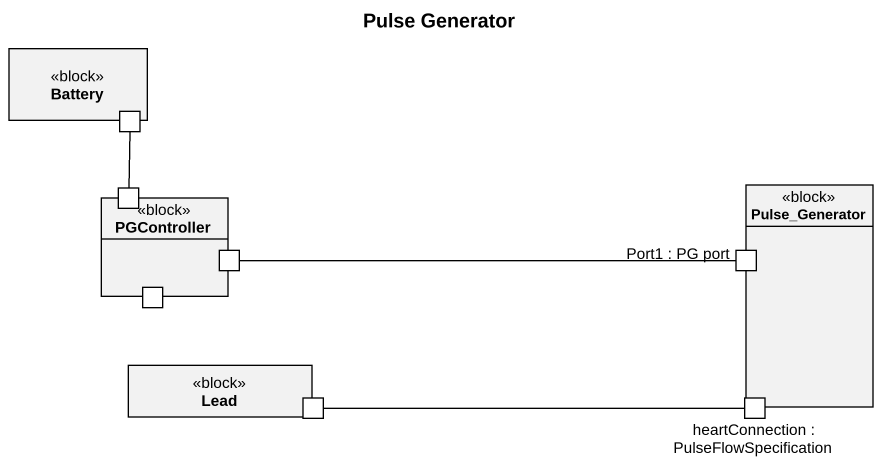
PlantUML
@startuml
title Pulse Generator
rectangle Battery <<block>> {
  port " " as port1 <<flowPort>>
}
rectangle PGController <<block>> {
  port " " as port2 <<flowPort>>
  port " " as port3 <<flowPort>>
  port " " as port4
}
rectangle Pulse_Generator <<block>> {
  port "Port1 : PG port" as Port1_PG_port
  port "heartConnection : PulseFlowSpecification" as heartConnection <<flowPort>>
}
rectangle Lead <<block>> {
  port " " as port5 <<flowPort>>
}
port1 -- port2
port4 -right- Port1_PG_port
port5 -right- heartConnection
@enduml
